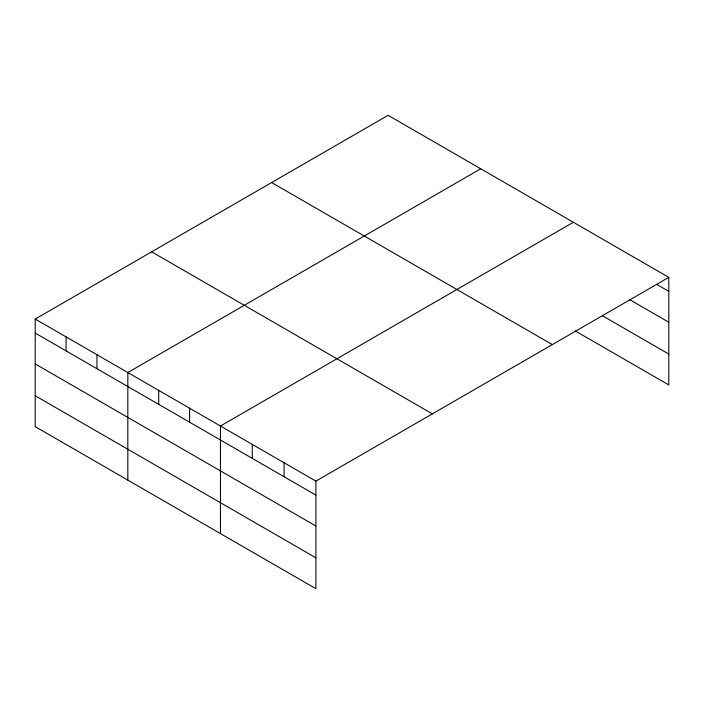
<?xml version="1.0" encoding="UTF-8"?>
<svg xmlns="http://www.w3.org/2000/svg" width="704" height="704" viewBox="0 0 704 704"><rect width="100%" height="100%" fill="white"/><g stroke="black" fill="none" stroke-linecap="round" stroke-linejoin="round"><path stroke-width="1.06" d="M35.2 319.062L315.885 481.114L315.885 588.694L35.2 426.642L35.2 319.062L388.115 115.306L668.8 277.358L668.8 384.938L575.238 330.924M480.735 168.784L127.829 372.539L127.829 480.119M573.364 222.262L220.458 426.017L220.458 533.597M315.885 481.114L668.8 277.358M656.638 284.337L668.8 291.359M629.499 299.552L668.8 322.238M602.369 315.709L668.8 354.059M271.647 182.547L552.341 344.599M151.659 251.821L432.353 413.873M35.2 333.054L315.885 495.106M35.2 363.933L315.885 525.994M35.2 395.754L315.885 557.806M284.073 462.748L284.073 476.74M252.27 444.382L252.27 458.374M189.578 408.188L189.578 422.18M158.699 390.359L158.699 404.36M96.95 354.71L96.95 368.702M66.079 336.882L66.079 350.882"/></g></svg>
